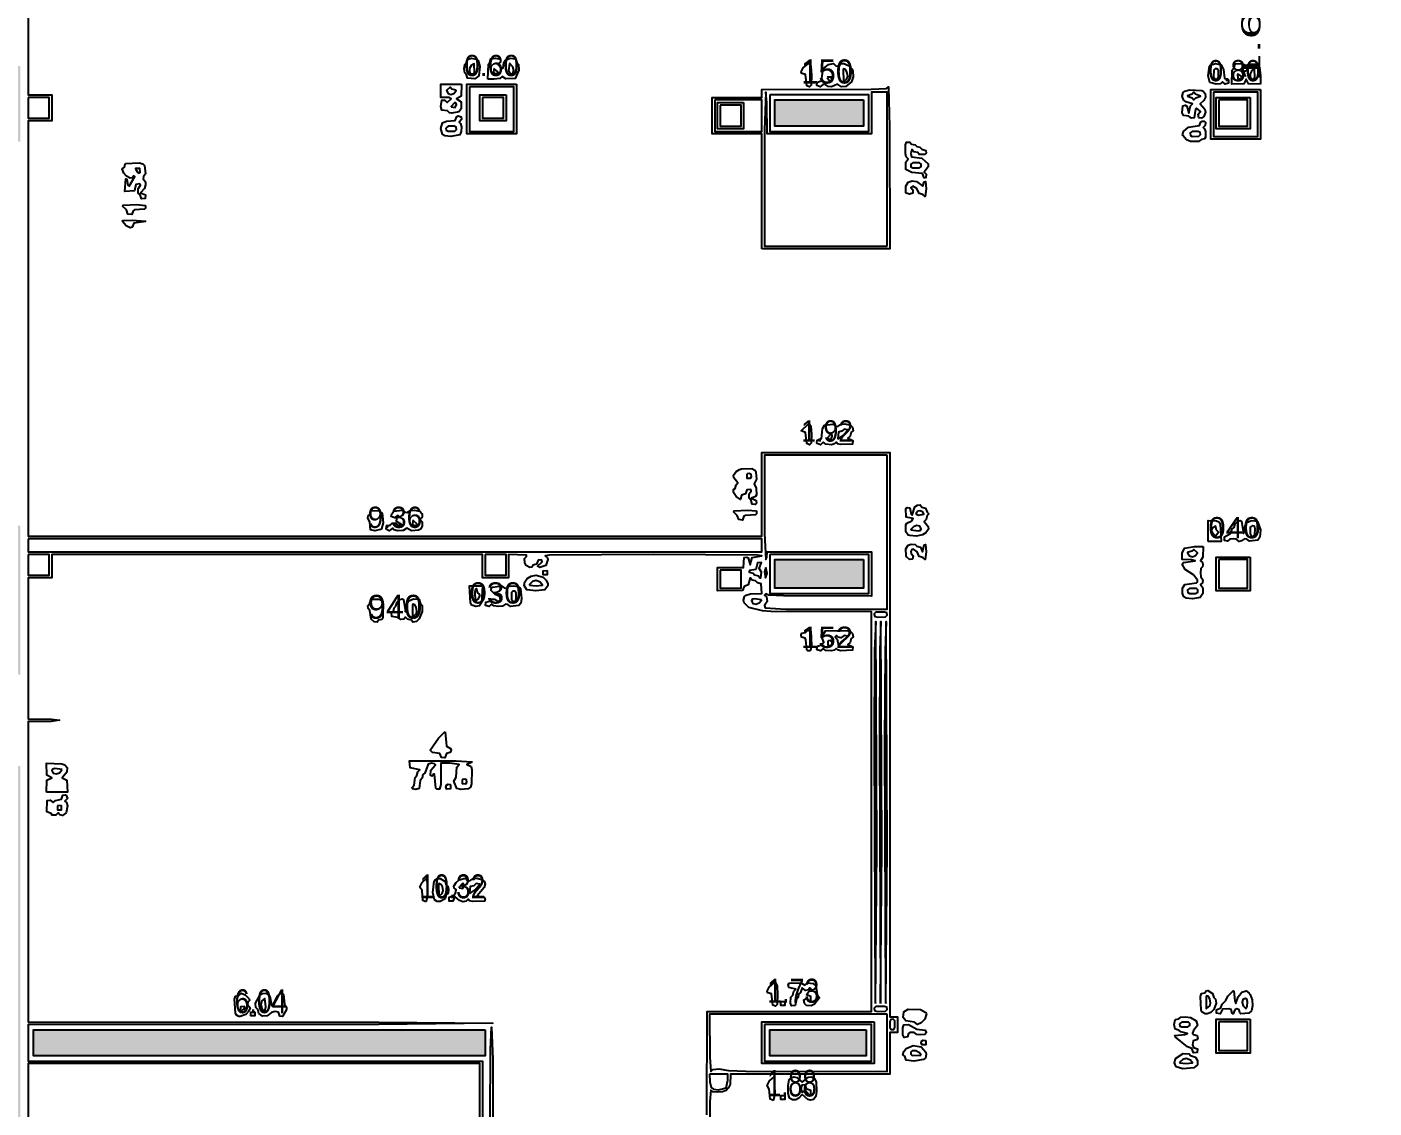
# Model space of a CAD drawing. Header units: millimetres. Extents: x 0 to 150324, y -100295 to 111760.
# Drawn here: x 26162 to 43637, y 29938 to 43958 of the extents above; entities that cross this region are included whole.
import ezdxf
from ezdxf.enums import TextEntityAlignment as Align

# ---------------------------------------------------------------- set-up
doc = ezdxf.new("R2010")
doc.units = ezdxf.units.MM
for name, color, linetype in [('A-PLAN-GRAPHICS', 7, 'Continuous'), ('A-RASTER-UNDERLAY', 8, 'Continuous'), ('A-TEXT-OCR', 3, 'Continuous'), ('A-WALLS-FILL', 9, 'Continuous'), ('A-WALLS-OUTLINE', 8, 'Continuous')]:
    doc.layers.add(name, color=color, linetype=linetype)
picture_1 = doc.add_image_def('image1.png', size_in_pixel=(2463, 3095))

msp = doc.modelspace()

# ---------------------------------------------------------------- hatches: boundary and pattern name
at = {"layer": 'A-WALLS-FILL'}
h = msp.add_hatch(color=9, dxfattribs=at)
h.paths.add_polyline_path([(50190, 13445), (50190, 13073), (49953, 13073), (49953, 13445), (50072, 13445)])
h.paths.add_polyline_path([(25840, 21302), (25840, 18220), (25603, 18220), (25603, 21302), (25722, 21302)])
h.paths.add_polyline_path([(64042, 21844), (64042, 18288), (63839, 18288), (63839, 21844), (63940, 21844)])
h.paths.add_polyline_path([(35391, 21370), (31801, 21370), (31801, 21878), (31936, 21878), (31936, 21505), (35221, 21505), (35221, 21810), (35391, 21810), (35391, 21590)])
h.paths.add_polyline_path([(57810, 21370), (54153, 21370), (54153, 21912), (54390, 21912), (54390, 21505), (57641, 21505), (57641, 21912), (57810, 21912), (57810, 21641)])
h.paths.add_polyline_path([(25840, 24181), (25840, 22487), (25603, 22487), (25603, 24181), (25722, 24181)])
h.paths.add_polyline_path([(64042, 24181), (64042, 22792), (63839, 22792), (63839, 24181), (63940, 24181)])
h.paths.add_polyline_path([(63771, 26077), (63771, 24350), (57810, 24350), (57810, 23165), (57676, 23168), (57569, 23196), (57269, 23199), (57269, 27805), (54390, 27805), (54390, 23199), (54153, 23199), (54153, 28042), (57269, 28042), (57269, 30717), (57506, 30717), (57506, 24486), (57878, 24486), (57878, 24587), (63534, 24587), (63534, 26077), (63652, 26077)])
h.paths.add_polyline_path([(25840, 26619), (26077, 26619), (26077, 24587), (31936, 24587), (31936, 23300), (31801, 23300), (31801, 24350), (25840, 24350), (25840, 25485)])
h.paths.add_polyline_path([(35323, 27838), (35323, 23300), (35086, 23300), (35086, 27601), (32241, 27601), (32241, 23300), (32139, 23300), (32139, 27838), (33731, 27838)])
h.paths.add_polyline_path([(41656, 24892), (41656, 25739), (41980, 25733), (42032, 25720), (42048, 25694), (42062, 24892), (41859, 24892)])
h.paths.add_polyline_path([(48091, 25739), (48091, 24892), (47650, 24892), (47650, 25739), (47871, 25739)])
h.paths.add_polyline_path([(36949, 25502), (36949, 25129), (35865, 25129), (35865, 25502), (36407, 25502)])
h.paths.add_polyline_path([(52900, 25129), (52900, 25502), (53786, 25499), (53959, 25477), (53980, 25403), (53983, 25129), (53442, 25129)])
h.paths.add_polyline_path([(26077, 34375), (26077, 29498), (25840, 29498), (25840, 34375), (25959, 34375)])
h.paths.add_polyline_path([(63771, 31056), (63771, 29769), (63534, 29769), (63534, 31056), (63652, 31056)])
h.paths.add_polyline_path([(32106, 30954), (32106, 30615), (26247, 30615), (26247, 30954), (29176, 30954)])
h.paths.add_polyline_path([(37050, 30954), (37050, 30615), (35797, 30615), (35797, 30954), (36424, 30954)])
h.paths.add_polyline_path([(53746, 31056), (53746, 30683), (52561, 30683), (52561, 31056), (53154, 31056)])
h.paths.add_polyline_path([(26077, 37490), (26077, 35560), (25840, 35560), (25840, 37490), (25959, 37490)])
h.paths.add_polyline_path([(63771, 37626), (63771, 36034), (63534, 36034), (63534, 37626), (63652, 37626)])
h.paths.add_polyline_path([(37016, 37050), (37016, 36678), (35865, 36678), (35865, 37050), (36441, 37050)])
h.paths.add_polyline_path([(53746, 37050), (53746, 36678), (52561, 36678), (52561, 37050), (53154, 37050)])
h.paths.add_polyline_path([(26077, 43451), (26077, 42469), (25840, 42469), (25840, 43451), (25959, 43451)])
h.paths.add_polyline_path([(63771, 43857), (63771, 42604), (63534, 42604), (63534, 43857), (63652, 43857)])
h.paths.add_polyline_path([(37016, 43011), (37016, 42672), (35865, 42672), (35865, 43011), (36441, 43011)])
h.paths.add_polyline_path([(53746, 43011), (53746, 42672), (52595, 42672), (52595, 43011), (53171, 43011)])
h.paths.add_polyline_path([(26077, 49750), (26077, 48429), (25840, 48429), (25840, 49750), (25959, 49750)])
h.paths.add_polyline_path([(37016, 49005), (37016, 48633), (35865, 48633), (35865, 49005), (36441, 49005)])
h.paths.add_polyline_path([(53746, 49005), (53746, 48633), (52595, 48633), (52595, 49005), (53171, 49005)])
h.paths.add_polyline_path([(63771, 51376), (63771, 48836), (63534, 48836), (63534, 51376), (63652, 51376)])
h.paths.add_polyline_path([(32410, 49141), (32410, 48937), (26247, 48937), (26247, 49141), (29329, 49141)])
h.paths.add_polyline_path([(26077, 52697), (26077, 51681), (25840, 51681), (25840, 52697), (25959, 52697)])
h.paths.add_polyline_path([(63534, 52764), (63537, 54342), (63545, 54655), (63566, 54816), (63568, 55169), (64956, 55169), (64956, 54932), (63771, 54932), (63771, 52764), (63652, 52764)])
h.paths.add_polyline_path([(41995, 54559), (41995, 53713), (41656, 53713), (41656, 54559), (41825, 54559)])
h.paths.add_polyline_path([(48023, 54559), (48023, 53713), (47650, 53713), (47650, 54559), (47837, 54559)])
h.paths.add_polyline_path([(37016, 54221), (35865, 54221), (35873, 54530), (35889, 54569), (35936, 54583), (37016, 54593), (37016, 54407)])
h.paths.add_polyline_path([(53746, 54593), (53746, 54221), (52595, 54221), (52595, 54593), (53171, 54593)])
h.paths.add_polyline_path([(25265, 55169), (26077, 55169), (26077, 54627), (25840, 54627), (25840, 54932), (25265, 54932), (25265, 55050)])
h.paths.add_polyline_path([(22860, 54932), (22860, 58894), (25840, 58894), (25840, 59707), (26077, 59707), (26077, 58657), (23097, 58657), (23097, 55169), (24113, 55169), (24113, 54932), (23487, 54932)])
h.paths.add_polyline_path([(63737, 59944), (63974, 59944), (63974, 58860), (66988, 58860), (66988, 54932), (66142, 54932), (66142, 55135), (66751, 55135), (66751, 58623), (63737, 58623), (63737, 59284)])
h.paths.add_polyline_path([(29159, 55440), (29159, 55338), (26247, 55338), (26247, 55440), (27703, 55440)])
h.paths.add_polyline_path([(35425, 55440), (35425, 55338), (29701, 55338), (29701, 55440), (32563, 55440)])
h.paths.add_polyline_path([(35933, 56422), (35933, 55338), (35594, 55338), (35594, 56422), (35763, 56422)])
h.paths.add_polyline_path([(35933, 57878), (35594, 57878), (35594, 76640), (26077, 76640), (26077, 74778), (25840, 74778), (25840, 76945), (25129, 76945), (25129, 77182), (26247, 77182), (26247, 76877), (35729, 76877), (35729, 76979), (35933, 76979), (35933, 76877), (40505, 76877), (40505, 76640), (35933, 76640), (35933, 67259)])
h.paths.add_polyline_path([(68512, 66853), (68851, 66853), (68851, 58454), (71696, 58454), (71696, 58318), (68851, 58318), (68851, 57980), (68758, 57988), (68749, 58081), (68512, 58081), (68512, 62467)])
h.paths.add_polyline_path([(54356, 58014), (54119, 58014), (54116, 58583), (54107, 58646), (54076, 58666), (54063, 58902), (54051, 76606), (50758, 76608), (48903, 76638), (45381, 76640), (45381, 76877), (49014, 76875), (51084, 76845), (54966, 76843), (54966, 76606), (54356, 76606), (54356, 64855), (54153, 64855), (54153, 64381), (54356, 64381), (54356, 58454), (54830, 58454), (54830, 58318), (54356, 58318), (54356, 58166)])
h.paths.add_polyline_path([(60079, 58454), (60079, 58318), (56015, 58318), (56015, 58454), (58047, 58454)])
h.paths.add_polyline_path([(63771, 58454), (63771, 58318), (60655, 58318), (60655, 58454), (62213, 58454)])
h.paths.add_polyline_path([(32512, 58488), (32512, 58386), (26247, 58386), (26247, 58488), (29379, 58488)])
h.paths.add_polyline_path([(35425, 58488), (35425, 58386), (33562, 58386), (33562, 58488), (34493, 58488)])
h.paths.add_polyline_path([(26077, 65634), (26077, 63195), (25840, 63195), (25840, 65634), (25959, 65634)])
h.paths.add_polyline_path([(63974, 64855), (63974, 63432), (63737, 63432), (63737, 64855), (63856, 64855)])
h.paths.add_polyline_path([(45381, 65871), (45381, 65634), (42672, 65634), (42672, 65871), (44027, 65871)])
h.paths.add_polyline_path([(63974, 66480), (63974, 65938), (63737, 65938), (63737, 66480), (63856, 66480)])
h.paths.add_polyline_path([(71188, 76437), (71188, 66074), (71086, 66074), (71086, 76437), (71137, 76437)])
h.paths.add_polyline_path([(26077, 71323), (26077, 69122), (25840, 69122), (25840, 71323), (25959, 71323)])
h.paths.add_polyline_path([(63974, 71730), (63974, 69935), (63737, 69935), (63737, 71730), (63856, 71730)])
h.paths.add_polyline_path([(56151, 76843), (63974, 76843), (63974, 75218), (63737, 75218), (63737, 76606), (56151, 76606), (56151, 76725)])
h.paths.add_polyline_path([(42266, 76132), (42266, 76471), (42425, 76468), (42467, 76454), (42490, 76422), (42503, 76132), (42384, 76132)])
h.paths.add_polyline_path([(47549, 76471), (47549, 76132), (47312, 76132), (47312, 76471), (47430, 76471)])
h.paths.add_polyline_path([(74337, 76843), (74337, 76606), (70477, 76606), (70477, 76843), (72407, 76843)])
h.paths.add_polyline_path([(41758, 86631), (41995, 86631), (41995, 76877), (44196, 76877), (44196, 76640), (41656, 76640), (41656, 76877), (41758, 76877), (41758, 81754)])
h.paths.add_polyline_path([(22725, 79417), (22962, 79417), (22962, 77182), (23978, 77182), (23978, 76945), (22725, 76945), (22725, 78181)])
h.paths.add_polyline_path([(23470, 78334), (23470, 78097), (23131, 78097), (23131, 78334), (23300, 78334)])
h.paths.add_polyline_path([(41588, 78334), (41588, 78097), (41283, 78097), (41283, 78334), (41436, 78334)])
h.paths.add_polyline_path([(22725, 81585), (22725, 91000), (24282, 91000), (24282, 90763), (22962, 90763), (22962, 81585), (22843, 81585)])
h.paths.add_polyline_path([(51545, 84836), (51545, 81957), (51308, 81957), (51308, 84836), (51427, 84836)])
h.paths.add_polyline_path([(19643, 84159), (19643, 82431), (19507, 82431), (19507, 84159), (19575, 84159)])
h.paths.add_polyline_path([(23436, 84497), (23436, 84260), (23131, 84260), (23131, 84497), (23283, 84497)])
h.paths.add_polyline_path([(41588, 84497), (41588, 84260), (41283, 84260), (41283, 84497), (41436, 84497)])
h.paths.add_polyline_path([(51139, 84497), (51139, 84260), (50834, 84260), (50834, 84497), (50986, 84497)])
h.paths.add_polyline_path([(35120, 91000), (41995, 91000), (41995, 88629), (41758, 88629), (41758, 90763), (35120, 90763), (35120, 90881)])
h.paths.add_polyline_path([(23470, 90593), (23470, 90289), (23131, 90289), (23131, 90593), (23300, 90593)])
h.paths.add_polyline_path([(29464, 90593), (29464, 90289), (29227, 90289), (29227, 90593), (29345, 90593)])
h.paths.add_polyline_path([(35458, 90593), (35458, 90289), (35255, 90289), (35255, 90593), (35357, 90593)])
h.paths.add_polyline_path([(38473, 90593), (38473, 90289), (38235, 90289), (38235, 90593), (38354, 90593)])
h.paths.add_polyline_path([(41588, 90593), (41588, 90289), (41250, 90289), (41250, 90593), (41419, 90593)])
h.paths.add_polyline_path([(19643, 91000), (19643, 90763), (15917, 90763), (15917, 91000), (17780, 91000)])
h.paths.add_polyline_path([(29566, 91000), (29566, 90763), (26247, 90763), (26247, 91000), (27906, 91000)])
h.paths.add_polyline_path([(33155, 91000), (33155, 90763), (31530, 90763), (31530, 91000), (32343, 91000)])
h.paths.add_polyline_path([(37863, 99941), (37863, 99703), (34578, 99703), (34578, 99941), (36220, 99941)])

# ---------------------------------------------------------------- linework, layer by layer
at = {"layer": 'A-PLAN-GRAPHICS'}
for points in [[(26179, 48836), (26179, 43078), (26484, 43078), (26484, 42740), (26179, 42740), (26179, 40047), (26179, 37355), (35695, 37355), (35695, 38439), (37355, 38439), (37355, 31123), (37457, 31123), (37457, 30920), (37355, 30920), (37355, 30378), (35289, 30378), (35283, 30244), (35263, 30199), (35231, 30167), (35187, 30148), (35117, 30142), (35061, 30150), (35032, 30172), (35020, 30021), (35018, 29566)], [(34983, 29849), (34984, 31191), (37118, 31191), (37118, 36373), (35813, 36379), (35703, 36387), (35525, 36430), (35467, 36489), (35458, 36526), (35470, 36570), (35491, 36590), (35547, 36607), (35695, 36610), (35686, 36738), (35638, 36750), (35614, 36776), (35570, 36784), (35543, 36813), (35519, 36722), (35467, 36703), (35444, 36652), (35120, 36644), (35120, 36949), (35458, 36949), (35468, 37076), (35500, 37084), (35519, 37073), (35543, 36982), (35570, 37077), (35695, 37098), (35638, 37107), (34290, 37118), (32942, 37107), (32885, 37101), (32913, 37075), (32918, 37053), (32894, 36973), (32815, 36948), (32783, 36964), (32847, 37023), (32837, 37047), (32795, 37045), (32774, 36991), (32725, 36977), (32710, 36954), (32687, 36949), (32638, 36973), (32619, 37009), (32616, 37065), (32644, 37091), (32642, 37106), (32410, 37118), (32410, 36813), (32072, 36813), (32072, 37118), (26484, 37118), (26484, 36813), (26331, 36813), (26179, 36813), (26179, 34984), (26481, 34983), (26585, 34967), (26481, 34952), (26179, 34950), (26179, 31056), (30725, 31054), (32207, 31039), (30725, 31023), (26179, 31022), (26179, 30548), (32072, 30548), (32072, 29803)], [(32173, 29803), (32175, 30693), (32190, 30988), (32206, 30568), (32207, 29295)]]:
    msp.add_lwpolyline(points, dxfattribs=at)
for points in [[(32015, 43524), (32037, 43446), (32024, 43324), (31972, 43286), (31876, 43292), (31864, 43339), (31842, 43362), (31835, 43417), (31842, 43472), (31864, 43495), (31872, 43538), (31929, 43553), (32003, 43535)], [(32139, 43282), (32149, 43474), (32168, 43495), (32181, 43543), (32241, 43553), (32305, 43539), (32305, 43500), (32276, 43469), (32323, 43419), (32338, 43428), (32347, 43493), (32370, 43529), (32431, 43552), (32500, 43546), (32517, 43495), (32539, 43472), (32545, 43396), (32497, 43288), (32376, 43285), (32326, 43315), (32295, 43290), (32223, 43282)], [(31958, 43482), (31927, 43461), (31904, 43420), (31904, 43378), (31925, 43351), (31951, 43351), (31966, 43369), (31962, 43480)], [(32219, 43417), (32213, 43362), (32257, 43351), (32274, 43361), (32271, 43375), (32221, 43417)], [(32420, 43485), (32411, 43388), (32430, 43351), (32467, 43355), (32478, 43393), (32465, 43442), (32428, 43483)], [(36312, 43487), (36333, 43446), (36339, 43332), (36334, 43203), (36314, 43180), (36277, 43195), (36262, 43341), (36215, 43354), (36205, 43377), (36231, 43428), (36300, 43486)], [(36875, 43383), (36880, 43313), (36859, 43248), (36787, 43185), (36729, 43183), (36678, 43214), (36601, 43180), (36557, 43185), (36514, 43214), (36484, 43209), (36451, 43181), (36410, 43197), (36415, 43239), (36468, 43262), (36493, 43415), (36562, 43473), (36624, 43485), (36654, 43456), (36683, 43451), (36708, 43460), (36721, 43482), (36760, 43483), (36826, 43455), (36861, 43415)], [(36757, 43251), (36799, 43286), (36809, 43321), (36800, 43378), (36782, 43406), (36755, 43417), (36751, 43408), (36753, 43254)], [(41511, 43461), (41579, 43484), (41656, 43467), (41686, 43407), (41696, 43296), (41749, 43273), (41751, 43228), (41706, 43215), (41673, 43248), (41644, 43222), (41590, 43215), (41508, 43239), (41487, 43323), (41503, 43448)], [(41580, 43282), (41608, 43286), (41620, 43310), (41620, 43389), (41603, 43415), (41574, 43415), (41558, 43398), (41556, 43310), (41574, 43283)], [(42164, 43214), (42009, 43220), (41978, 43282), (41946, 43220), (41791, 43214), (41798, 43398), (41822, 43431), (41829, 43471), (41845, 43481), (41912, 43484), (41952, 43472), (41961, 43442), (41927, 43403), (41961, 43383), (41990, 43399), (41997, 43466), (42010, 43480), (42118, 43475), (42151, 43437), (42164, 43325)], [(41867, 43345), (41868, 43290), (41920, 43287), (41913, 43322), (41872, 43348)], [(42084, 43415), (42053, 43393), (42030, 43352), (42030, 43310), (42051, 43284), (42077, 43283), (42092, 43301), (42088, 43413)], [(31801, 43214), (31795, 43059), (31733, 43028), (31795, 42987), (31795, 42896), (31766, 42858), (31675, 42842), (31644, 42846), (31617, 42870), (31542, 42881), (31530, 42925), (31544, 43007), (31583, 43007), (31613, 42978), (31664, 43026), (31634, 43043), (31530, 43045), (31530, 43214), (31665, 43214)], [(31731, 43137), (31675, 43152), (31651, 43178), (31603, 43133), (31626, 43097), (31662, 43080), (31700, 43094), (31731, 43132)], [(32512, 43214), (32512, 42570), (31869, 42570), (31869, 43214), (32190, 43214)], [(31902, 43180), (31902, 42604), (32478, 42604), (32478, 43180), (32190, 43180)], [(35695, 41080), (35695, 42570), (35052, 42570), (35052, 43045), (35695, 43045), (35695, 43146), (37114, 43150), (37313, 43160), (37338, 43180), (37353, 42661), (37355, 41080), (36525, 41080)], [(36544, 43303), (36571, 43260), (36592, 43249), (36605, 43256), (36601, 43307), (36546, 43307)], [(26179, 43045), (26179, 42774), (26450, 42774), (26450, 43045), (26314, 43045)], [(32377, 43078), (32377, 42740), (32038, 42740), (32038, 43078), (32207, 43078)], [(32072, 43045), (32072, 42774), (32343, 42774), (32343, 43045), (32207, 43045)], [(35086, 43011), (35086, 42604), (35695, 42604), (35695, 43011), (35391, 43011)], [(37321, 41114), (37321, 43112), (37118, 43112), (37118, 42570), (35763, 42570), (35762, 42975), (35746, 43112), (35731, 42618), (35729, 41114), (36525, 41114)], [(35797, 43078), (35797, 42604), (37084, 42604), (37084, 43078), (36441, 43078)], [(41419, 43127), (41448, 43094), (41451, 43047), (41428, 43003), (41380, 42960), (41443, 42892), (41450, 42851), (41430, 42797), (41398, 42777), (41362, 42780), (41354, 42826), (41384, 42861), (41336, 42907), (41322, 42890), (41303, 42778), (41268, 42775), (41235, 42802), (41167, 42810), (41149, 42844), (41158, 42935), (41189, 42943), (41209, 42932), (41233, 42841), (41257, 42933), (41283, 42960), (41197, 42986), (41165, 43011), (41148, 43061), (41160, 43107), (41182, 43127), (41241, 43143), (41403, 43134)], [(41216, 43061), (41277, 43038), (41300, 43011), (41324, 43038), (41385, 43061), (41322, 43087), (41300, 43112), (41278, 43087), (41216, 43064)], [(42164, 43146), (42164, 42503), (41521, 42503), (41521, 43146), (41842, 43146)], [(41554, 43112), (41554, 42537), (42130, 42537), (42130, 43112), (41842, 43112)], [(42029, 43045), (42029, 42638), (41588, 42638), (41588, 43045), (41808, 43045)], [(41622, 43011), (41622, 42672), (41995, 42672), (41995, 43011), (41808, 43011)], [(31667, 42922), (31716, 42912), (31733, 42953), (31725, 42973), (31709, 42974), (31666, 42927)], [(35458, 42977), (35458, 42638), (35120, 42638), (35120, 42977), (35289, 42977)], [(35154, 42943), (35154, 42672), (35425, 42672), (35425, 42943), (35289, 42943)], [(31551, 42562), (31531, 42640), (31554, 42716), (31605, 42735), (31719, 42746), (31738, 42795), (31755, 42806), (31793, 42794), (31800, 42756), (31767, 42723), (31787, 42706), (31800, 42662), (31796, 42604), (31777, 42561), (31662, 42537), (31582, 42546), (31551, 42562)], [(31598, 42646), (31602, 42618), (31626, 42606), (31714, 42608), (31733, 42630), (31729, 42658), (31705, 42670), (31626, 42670), (31599, 42652)], [(41152, 42561), (41165, 42603), (41228, 42659), (41371, 42678), (41390, 42728), (41407, 42738), (41430, 42738), (41450, 42718), (41448, 42679), (41419, 42655), (41438, 42639), (41450, 42601), (41451, 42530), (41439, 42507), (41399, 42499), (41361, 42474), (41257, 42473), (41204, 42495), (41156, 42550)], [(41250, 42578), (41254, 42551), (41278, 42539), (41366, 42540), (41385, 42563), (41381, 42590), (41357, 42602), (41278, 42602), (41251, 42585)], [(37819, 41996), (37802, 42001), (37780, 42056), (37642, 42069), (37565, 42109), (37562, 42204), (37592, 42249), (37569, 42273), (37560, 42318), (37560, 42429), (37571, 42464), (37616, 42464), (37636, 42440), (37684, 42430), (37704, 42406), (37747, 42398), (37771, 42372), (37824, 42355), (37828, 42320), (37807, 42302), (37737, 42306), (37718, 42328), (37666, 42340), (37643, 42367), (37626, 42316), (37637, 42273), (37772, 42257), (37854, 42185), (37855, 42143), (37800, 42077), (37825, 42048), (37824, 42001)], [(27442, 42189), (27618, 42194), (27666, 42182), (27686, 42163), (27701, 42055), (27674, 42019), (27669, 41989), (27700, 41951), (27702, 41911), (27687, 41864), (27635, 41805), (27698, 41779), (27694, 41732), (27647, 41729), (27630, 41782), (27606, 41804), (27605, 41859), (27635, 41907), (27620, 41924), (27575, 41916), (27558, 41833), (27432, 41825), (27444, 41990), (27459, 41985), (27471, 41908), (27486, 41893), (27560, 42020), (27547, 42027), (27528, 42001), (27502, 41997), (27453, 42024), (27418, 42062), (27399, 42118), (27427, 42140), (27437, 42185)], [(27569, 42118), (27596, 42075), (27617, 42064), (27631, 42071), (27627, 42122), (27571, 42122)], [(37626, 42172), (37630, 42144), (37654, 42132), (37733, 42132), (37760, 42150), (37760, 42178), (37742, 42194), (37654, 42196), (37627, 42178)], [(37562, 41807), (37563, 41892), (37595, 41946), (37647, 41961), (37703, 41954), (37782, 41893), (37800, 41951), (37818, 41956), (37829, 41859), (37815, 41759), (37785, 41786), (37737, 41799), (37707, 41865), (37654, 41892), (37626, 41876), (37656, 41845), (37653, 41802), (37609, 41791), (37566, 41801)], [(27701, 41638), (27701, 41607), (27688, 41594), (27557, 41585), (27538, 41575), (27521, 41526), (27472, 41532), (27452, 41585), (27402, 41635), (27411, 41646), (27589, 41656), (27697, 41643)], [(27703, 41436), (27548, 41413), (27528, 41363), (27503, 41353), (27451, 41380), (27402, 41435), (27406, 41447), (27526, 41453), (27701, 41439)], [(36311, 38813), (36333, 38777), (36339, 38676), (36334, 38561), (36314, 38541), (36277, 38555), (36262, 38701), (36206, 38721), (36299, 38812)], [(36408, 38564), (36415, 38600), (36468, 38622), (36481, 38748), (36509, 38795), (36618, 38809), (36654, 38782), (36683, 38778), (36724, 38806), (36774, 38811), (36846, 38795), (36870, 38768), (36879, 38721), (36854, 38703), (36842, 38652), (36813, 38625), (36875, 38596), (36871, 38549), (36716, 38544), (36678, 38554), (36661, 38574), (36639, 38552), (36597, 38541), (36527, 38546), (36491, 38574), (36458, 38541), (36413, 38555)], [(36544, 38621), (36593, 38611), (36609, 38652), (36602, 38672), (36586, 38673), (36543, 38626)], [(36683, 38614), (36753, 38663), (36811, 38733), (36764, 38742), (36735, 38715), (36688, 38703), (36680, 38619)], [(37321, 38405), (35729, 38405), (35731, 37387), (35746, 37050), (35761, 37078), (35763, 37152), (37118, 37152), (37118, 36576), (35976, 36579), (35781, 36589), (35746, 36608), (35731, 36590), (35754, 36566), (35763, 36509), (35731, 36456), (35737, 36424), (36007, 36408), (37321, 36407), (37321, 37406)], [(35430, 38227), (35567, 38230), (35604, 38211), (35617, 38186), (35626, 38092), (35594, 38032), (35623, 37979), (35626, 37891), (35614, 37867), (35560, 37846), (35622, 37817), (35626, 37783), (35611, 37764), (35568, 37770), (35555, 37819), (35529, 37846), (35531, 37903), (35559, 37939), (35551, 37959), (35501, 37956), (35484, 37905), (35430, 37885), (35418, 37832), (35364, 37871), (35329, 37922), (35326, 37959), (35350, 37971), (35363, 38022), (35386, 38047), (35331, 38113), (35327, 38144), (35364, 38194), (35404, 38219)], [(35501, 38159), (35501, 38108), (35548, 38105), (35560, 38127), (35555, 38156), (35533, 38167), (35504, 38162)], [(37594, 37369), (37565, 37409), (37563, 37500), (37576, 37521), (37641, 37553), (37660, 37582), (37566, 37602), (37564, 37715), (37584, 37727), (37615, 37721), (37631, 37641), (37646, 37626), (37680, 37733), (37713, 37756), (37750, 37759), (37771, 37732), (37820, 37719), (37838, 37665), (37862, 37645), (37838, 37621), (37825, 37572), (37800, 37543), (37855, 37478), (37859, 37447), (37821, 37396), (37781, 37372), (37696, 37354), (37614, 37361)], [(30750, 37440), (30676, 37423), (30620, 37438), (30610, 37538), (30582, 37592), (30589, 37619), (30610, 37636), (30623, 37684), (30719, 37689), (30771, 37651), (30784, 37529), (30762, 37451)], [(31288, 37641), (31289, 37603), (31259, 37575), (31289, 37539), (31288, 37483), (31269, 37447), (31243, 37433), (31150, 37425), (31090, 37457), (31042, 37428), (30968, 37424), (30920, 37437), (30903, 37457), (30860, 37422), (30820, 37446), (30827, 37482), (30876, 37495), (30905, 37522), (30940, 37521), (30977, 37491), (31021, 37505), (30957, 37546), (30959, 37584), (30986, 37606), (30979, 37622), (30929, 37593), (30888, 37610), (30894, 37645), (30921, 37677), (31030, 37692), (31066, 37665), (31095, 37660), (31136, 37689), (31186, 37693), (31258, 37677), (31283, 37650)], [(35625, 37675), (35626, 37645), (35613, 37632), (35482, 37622), (35463, 37612), (35446, 37564), (35396, 37570), (35377, 37623), (35327, 37672), (35335, 37684), (35514, 37693), (35621, 37681)], [(37695, 37645), (37729, 37626), (37795, 37641), (37784, 37668), (37747, 37685), (37719, 37677), (37697, 37651)], [(31169, 37558), (31163, 37503), (31207, 37492), (31225, 37502), (31221, 37516), (31171, 37558)], [(37628, 37435), (37722, 37423), (37749, 37429), (37761, 37449), (37744, 37484), (37706, 37491), (37662, 37476), (37629, 37441)], [(41487, 37287), (41487, 37558), (41592, 37554), (41624, 37539), (41643, 37511), (41656, 37287), (41571, 37287)], [(41579, 37489), (41537, 37457), (41522, 37424), (41563, 37361), (41586, 37362), (41621, 37407), (41594, 37433), (41582, 37487)], [(42126, 37544), (42164, 37435), (42154, 37341), (42129, 37304), (42021, 37289), (41985, 37316), (41955, 37321), (41917, 37292), (41888, 37287), (41849, 37314), (41808, 37321), (41767, 37314), (41734, 37288), (41695, 37299), (41697, 37345), (41775, 37389), (41796, 37449), (41822, 37467), (41835, 37514), (41869, 37548), (41900, 37558), (41919, 37547), (41944, 37389), (41965, 37490), (41986, 37532), (42048, 37557), (42123, 37548)], [(42055, 37490), (42032, 37471), (42031, 37383), (42043, 37359), (42070, 37355), (42092, 37374), (42095, 37451), (42087, 37483), (42062, 37490)], [(26179, 37321), (26179, 37152), (35695, 37152), (35695, 37321), (30937, 37321)], [(37566, 37101), (37563, 37189), (37592, 37237), (37633, 37251), (37685, 37248), (37704, 37224), (37753, 37211), (37778, 37152), (37802, 37243), (37818, 37248), (37829, 37152), (37815, 37051), (37785, 37079), (37737, 37092), (37711, 37152), (37663, 37184), (37640, 37182), (37626, 37157), (37631, 37128), (37658, 37100), (37648, 37058), (37611, 37054), (37572, 37087)], [(26179, 37118), (26179, 36847), (26450, 36847), (26450, 37118), (26314, 37118)], [(32106, 37118), (32106, 36847), (32377, 36847), (32377, 37118), (32241, 37118)], [(35797, 37118), (35797, 36610), (37084, 36610), (37084, 37118), (36441, 37118)], [(41419, 37219), (41415, 37084), (41385, 37033), (41410, 37011), (41418, 36982), (41413, 36955), (41392, 36935), (41385, 36881), (41392, 36826), (41418, 36790), (41410, 36751), (41385, 36728), (41416, 36685), (41414, 36610), (41381, 36558), (41281, 36543), (41201, 36552), (41169, 36567), (41152, 36609), (41153, 36681), (41184, 36729), (41334, 36751), (41349, 36761), (41349, 36782), (41297, 36851), (41188, 36924), (41148, 36990), (41166, 37011), (41317, 37033), (41271, 37048), (41148, 37050), (41149, 37135), (41179, 37198), (41308, 37219)], [(41217, 37139), (41245, 37101), (41281, 37086), (41320, 37102), (41347, 37138), (41301, 37183), (41273, 37158), (41217, 37143)], [(42029, 37084), (42029, 36644), (41588, 36644), (41588, 37084), (41808, 37084)], [(41622, 37050), (41622, 36678), (41995, 36678), (41995, 37050), (41808, 37050)], [(32910, 36906), (32910, 36855), (32859, 36855), (32859, 36906), (32906, 36909)], [(35154, 36915), (35154, 36678), (35425, 36678), (35425, 36915), (35289, 36915)], [(35687, 37014), (35638, 37010), (35619, 36923), (35536, 36908), (35533, 36888), (35584, 36876), (35600, 36854), (35652, 36842), (35669, 36816), (35684, 36816), (35693, 36886), (35662, 36933), (35691, 37011)], [(35746, 36949), (35730, 36892), (35744, 36814), (35763, 36870), (35749, 36948)], [(32072, 36711), (32060, 36491), (32032, 36452), (31984, 36441), (31932, 36458), (31914, 36489), (31902, 36711), (31987, 36711)], [(32564, 36675), (32579, 36546), (32567, 36485), (32545, 36457), (32437, 36442), (32400, 36469), (32371, 36474), (32329, 36446), (32276, 36441), (32219, 36449), (32190, 36474), (32157, 36442), (32112, 36455), (32114, 36500), (32163, 36513), (32187, 36539), (32227, 36539), (32269, 36508), (32306, 36525), (32298, 36570), (32236, 36599), (32185, 36652), (32186, 36674), (32207, 36694), (32316, 36710), (32353, 36683), (32382, 36678), (32423, 36706), (32473, 36711), (32530, 36701), (32560, 36682)], [(32917, 36712), (32880, 36659), (32763, 36644), (32648, 36660), (32614, 36714), (32622, 36762), (32653, 36804), (32703, 36835), (32766, 36847), (32857, 36821), (32898, 36782), (32918, 36736)], [(32681, 36721), (32766, 36711), (32851, 36721), (32821, 36759), (32766, 36779), (32722, 36765), (32683, 36728)], [(30738, 36532), (30764, 36511), (30778, 36474), (30779, 36289), (30766, 36273), (30724, 36264), (30704, 36240), (30665, 36244), (30627, 36280), (30610, 36389), (30587, 36417), (30582, 36451), (30610, 36484), (30627, 36536), (30721, 36538)], [(31252, 36532), (31264, 36484), (31288, 36455), (31291, 36376), (31249, 36281), (31216, 36248), (31169, 36239), (31151, 36264), (31099, 36277), (31073, 36305), (31051, 36280), (31011, 36272), (30973, 36300), (30897, 36312), (30891, 36363), (30915, 36383), (30924, 36427), (30949, 36448), (30964, 36498), (30998, 36532), (31029, 36542), (31047, 36531), (31073, 36373), (31094, 36474), (31115, 36516), (31177, 36541), (31247, 36536)], [(31982, 36511), (32021, 36541), (32037, 36582), (32033, 36604), (32009, 36620), (31992, 36676), (31979, 36668), (31972, 36632), (31978, 36515)], [(32470, 36509), (32498, 36512), (32510, 36536), (32510, 36616), (32492, 36642), (32464, 36642), (32448, 36624), (32446, 36536), (32464, 36510)], [(35693, 36530), (35599, 36541), (35573, 36536), (35560, 36516), (35577, 36481), (35616, 36474), (35659, 36489), (35692, 36524)], [(41216, 36652), (41220, 36624), (41244, 36612), (41323, 36612), (41350, 36629), (41350, 36658), (41332, 36674), (41244, 36676), (41217, 36658)], [(31169, 36308), (31211, 36343), (31221, 36379), (31212, 36435), (31194, 36463), (31167, 36474), (31163, 36465), (31165, 36311)], [(37152, 36339), (37160, 36314), (37199, 36306), (37298, 36309), (37321, 36331), (37317, 36359), (37287, 36371), (37175, 36369), (37152, 36347)], [(37169, 31293), (37185, 33312), (37172, 36246), (37158, 35870), (37152, 34674), (37165, 31318)], [(37236, 31293), (37253, 33312), (37240, 36246), (37226, 35870), (37220, 34674), (37233, 31318)], [(37304, 31293), (37321, 33312), (37307, 36246), (37293, 35870), (37288, 34674), (37301, 31318)], [(36321, 35867), (36290, 35867), (36277, 35880), (36268, 36011), (36258, 36030), (36209, 36046), (36204, 36074), (36216, 36096), (36261, 36107), (36290, 36134), (36330, 36124), (36338, 35938), (36326, 35871)], [(36408, 35888), (36417, 35926), (36468, 35944), (36501, 35978), (36475, 36045), (36522, 36127), (36782, 36132), (36842, 36121), (36870, 36093), (36879, 36046), (36854, 36028), (36842, 35976), (36813, 35949), (36875, 35920), (36871, 35874), (36716, 35868), (36678, 35879), (36661, 35899), (36639, 35876), (36597, 35866), (36527, 35871), (36491, 35899), (36458, 35866), (36413, 35879)], [(36551, 35992), (36551, 35941), (36598, 35938), (36610, 35960), (36604, 35988), (36582, 36000), (36554, 35995)], [(36811, 36058), (36764, 36066), (36722, 36035), (36684, 36043), (36663, 36066), (36645, 36051), (36671, 36019), (36688, 35936), (36810, 36051)], [(31589, 34815), (31603, 34629), (31657, 34603), (31665, 34578), (31653, 34549), (31606, 34536), (31581, 34479), (31538, 34485), (31517, 34538), (31423, 34549), (31392, 34580), (31501, 34734), (31580, 34812)], [(31936, 34425), (31869, 34392), (31923, 34369), (31935, 34326), (31930, 34141), (31914, 34101), (31886, 34079), (31792, 34070), (31737, 34084), (31699, 34177), (31728, 34230), (31740, 34358), (31767, 34392), (31648, 34409), (31530, 34409), (31529, 34133), (31512, 34072), (31481, 34072), (31468, 34087), (31451, 34268), (31435, 34270), (31417, 34240), (31398, 34249), (31403, 34321), (31460, 34390), (31450, 34404), (31411, 34409), (31367, 34398), (31322, 34283), (31298, 34263), (31288, 34215), (31264, 34185), (31252, 34080), (31208, 34070), (31163, 34079), (31159, 34095), (31186, 34124), (31198, 34226), (31220, 34249), (31232, 34300), (31259, 34324), (31133, 34348), (31123, 34442), (31732, 34441), (31932, 34429)], [(26416, 34036), (26422, 34191), (26484, 34222), (26422, 34254), (26416, 34409), (26615, 34402), (26653, 34390), (26682, 34355), (26680, 34292), (26619, 34219), (26681, 34191), (26687, 34036), (26551, 34036)], [(26617, 34328), (26523, 34340), (26496, 34334), (26484, 34315), (26501, 34280), (26540, 34273), (26583, 34287), (26616, 34323)], [(31657, 34129), (31657, 34078), (31610, 34075), (31598, 34097), (31603, 34125), (31625, 34137), (31653, 34132)], [(31809, 34197), (31809, 34146), (31856, 34143), (31868, 34165), (31863, 34193), (31841, 34205), (31813, 34200)], [(26672, 33996), (26686, 33951), (26653, 33917), (26674, 33901), (26686, 33857), (26671, 33767), (26624, 33733), (26589, 33739), (26568, 33765), (26537, 33736), (26490, 33737), (26477, 33758), (26422, 33780), (26425, 33925), (26464, 33932), (26502, 33901), (26532, 33928), (26609, 33942), (26628, 33994), (26664, 34000)], [(26560, 33858), (26560, 33807), (26611, 33807), (26611, 33858), (26564, 33861)], [(31335, 32614), (31299, 32628), (31288, 32758), (31259, 32804), (31289, 32864), (31351, 32918), (31360, 32696), (31342, 32616)], [(31452, 32894), (31486, 32914), (31524, 32916), (31587, 32878), (31601, 32828), (31625, 32807), (31631, 32766), (31625, 32725), (31601, 32704), (31586, 32653), (31521, 32616), (31482, 32618), (31449, 32639), (31429, 32735), (31444, 32881)], [(32092, 32882), (32105, 32844), (32093, 32798), (32004, 32691), (32095, 32674), (32106, 32647), (32096, 32623), (31941, 32617), (31903, 32627), (31885, 32647), (31859, 32620), (31817, 32614), (31772, 32628), (31712, 32681), (31687, 32619), (31640, 32622), (31639, 32672), (31695, 32694), (31723, 32724), (31731, 32771), (31703, 32789), (31701, 32814), (31729, 32864), (31770, 32898), (31849, 32918), (31878, 32890), (31908, 32885), (31948, 32911), (31997, 32918), (32076, 32897)], [(31508, 32684), (31550, 32720), (31560, 32755), (31551, 32811), (31532, 32839), (31506, 32851), (31501, 32841), (31504, 32688)], [(31768, 32795), (31818, 32786), (31834, 32827), (31827, 32847), (31811, 32848), (31768, 32801)], [(31908, 32721), (31978, 32770), (32035, 32840), (31988, 32849), (31960, 32822), (31913, 32810), (31905, 32726)], [(35871, 31566), (35893, 31525), (35899, 31411), (35893, 31282), (35873, 31259), (35837, 31274), (35822, 31420), (35775, 31433), (35765, 31456), (35791, 31507), (35859, 31565)], [(36439, 31363), (36379, 31284), (36336, 31265), (36276, 31270), (36248, 31295), (36239, 31342), (36269, 31360), (36314, 31328), (36333, 31336), (36330, 31386), (36273, 31406), (36333, 31489), (36319, 31495), (36299, 31471), (36260, 31463), (36218, 31496), (36198, 31438), (36173, 31414), (36165, 31370), (36143, 31351), (36129, 31270), (36082, 31263), (36069, 31298), (36073, 31375), (36097, 31404), (36109, 31456), (36136, 31479), (36045, 31503), (36035, 31538), (36051, 31558), (36090, 31563), (36211, 31558), (36254, 31530), (36290, 31560), (36360, 31554), (36394, 31522), (36412, 31412), (36440, 31373)], [(41448, 31159), (41406, 31183), (41396, 31206), (41387, 31385), (41398, 31423), (41443, 31433), (41458, 31457), (41481, 31461), (41541, 31424), (41558, 31371), (41581, 31349), (41588, 31300), (41560, 31216), (41519, 31177), (41472, 31158)], [(42031, 31410), (42057, 31343), (42062, 31263), (42048, 31200), (42014, 31167), (41911, 31161), (41897, 31172), (41888, 31213), (41859, 31225), (41831, 31213), (41811, 31158), (41796, 31167), (41784, 31215), (41752, 31224), (41669, 31219), (41639, 31160), (41594, 31170), (41594, 31213), (41650, 31236), (41666, 31284), (41714, 31334), (41740, 31389), (41809, 31460), (41820, 31453), (41829, 31328), (41842, 31293), (41875, 31382), (41924, 31443), (41976, 31460), (42019, 31427)], [(28912, 31127), (28876, 31149), (28866, 31172), (28856, 31351), (28868, 31389), (28912, 31399), (28943, 31428), (28992, 31406), (29045, 31353), (29050, 31335), (29028, 31312), (29024, 31282), (29058, 31238), (29038, 31191), (29002, 31152), (28926, 31125)], [(29127, 31299), (29186, 31405), (29219, 31424), (29259, 31427), (29314, 31387), (29334, 31277), (29348, 31259), (29413, 31394), (29440, 31419), (29477, 31428), (29492, 31411), (29503, 31284), (29528, 31245), (29531, 31214), (29476, 31125), (29442, 31129), (29424, 31180), (29383, 31191), (29335, 31178), (29277, 31132), (29217, 31128), (29171, 31163), (29156, 31214), (29130, 31240), (29126, 31292)], [(29246, 31194), (29260, 31252), (29249, 31357), (29209, 31327), (29194, 31277), (29207, 31227), (29240, 31195)], [(35992, 31318), (35992, 31267), (35941, 31267), (35941, 31318), (35988, 31321)], [(41465, 31228), (41507, 31263), (41517, 31299), (41508, 31355), (41489, 31383), (41462, 31394), (41458, 31385), (41460, 31231)], [(41980, 31228), (41993, 31257), (41994, 31322), (41988, 31348), (41969, 31360), (41934, 31344), (41926, 31306), (41939, 31263), (41974, 31229)], [(28935, 31193), (28977, 31220), (28989, 31241), (28981, 31254), (28931, 31250), (28930, 31195)], [(29117, 31183), (29117, 31132), (29066, 31132), (29066, 31183), (29113, 31186)], [(37321, 31157), (35018, 31157), (35020, 30600), (35035, 30412), (35061, 30437), (35137, 30446), (35264, 30423), (35488, 30417), (37321, 30412), (37321, 30785)], [(37152, 31225), (37160, 31200), (37199, 31192), (37298, 31195), (37321, 31217), (37317, 31245), (37287, 31257), (37175, 31255), (37152, 31233)], [(37831, 31159), (37810, 31090), (37762, 31042), (37715, 31022), (37676, 31051), (37565, 31070), (37529, 31111), (37536, 31186), (37594, 31219), (37755, 31217), (37823, 31178)], [(41061, 31086), (41104, 31095), (41129, 31117), (41191, 31123), (41258, 31113), (41329, 31068), (41345, 31008), (41293, 30945), (41284, 30911), (41296, 30892), (41343, 30878), (41351, 30846), (41339, 30824), (41291, 30808), (41284, 30757), (41294, 30724), (41346, 30705), (41343, 30658), (41296, 30655), (41272, 30711), (41219, 30731), (41055, 30860), (41051, 30880), (41181, 30890), (41216, 30903), (41129, 30925), (41104, 30949), (41056, 30962), (41046, 31022), (41056, 31082)], [(37152, 31056), (37152, 30514), (35695, 30514), (35695, 31056), (36424, 31056)], [(35729, 31022), (35729, 30548), (37118, 30548), (37118, 31022), (36424, 31022)], [(37381, 30955), (37409, 30958), (37421, 30982), (37419, 31070), (37397, 31089), (37369, 31086), (37357, 31061), (37357, 30982), (37374, 30956)], [(37829, 30912), (37810, 30890), (37750, 30887), (37707, 30893), (37673, 30917), (37614, 30918), (37596, 30905), (37584, 30861), (37543, 30854), (37526, 30887), (37525, 30978), (37536, 31016), (37598, 31020), (37707, 30961), (37816, 30948), (37829, 30920)], [(41115, 31030), (41118, 31002), (41142, 30990), (41221, 30990), (41248, 31008), (41248, 31036), (41230, 31052), (41142, 31054), (41116, 31036)], [(42029, 31090), (42029, 30649), (41588, 30649), (41588, 31090), (41808, 31090)], [(41622, 31056), (41622, 30683), (41995, 30683), (41995, 31056), (41808, 31056)], [(37821, 30810), (37821, 30759), (37774, 30756), (37762, 30778), (37767, 30806), (37789, 30818), (37817, 30813)], [(37829, 30632), (37817, 30586), (37794, 30566), (37669, 30548), (37569, 30557), (37551, 30609), (37525, 30628), (37536, 30671), (37566, 30709), (37659, 30750), (37760, 30730), (37824, 30663)], [(37761, 30625), (37740, 30656), (37694, 30680), (37646, 30681), (37627, 30662), (37627, 30635), (37645, 30619), (37761, 30625)], [(41068, 30471), (41047, 30525), (41062, 30579), (41163, 30644), (41240, 30642), (41257, 30620), (41319, 30598), (41347, 30556), (41346, 30498), (41300, 30458), (41157, 30448), (41068, 30471)], [(26179, 24994), (26484, 24994), (26484, 24689), (32038, 24689), (32038, 27635), (31733, 27635), (31733, 27940), (32038, 27940), (32038, 29261), (31736, 29262), (31631, 29278), (31736, 29293), (32038, 29295), (32038, 30514), (26179, 30514), (26179, 27754)], [(41114, 30524), (41199, 30514), (41283, 30524), (41254, 30561), (41199, 30582), (41155, 30568), (41116, 30531)], [(35018, 30378), (35019, 30276), (35036, 30205), (35067, 30185), (35134, 30176), (35231, 30199), (35255, 30301), (35255, 30378), (35137, 30378)], [(35840, 30040), (35803, 30055), (35792, 30184), (35763, 30230), (35793, 30290), (35856, 30345), (35864, 30122), (35846, 30042)], [(36055, 30065), (36037, 30129), (36035, 30227), (36050, 30307), (36070, 30330), (36109, 30343), (36151, 30336), (36220, 30272), (36300, 30340), (36339, 30343), (36379, 30323), (36400, 30275), (36406, 30160), (36395, 30090), (36367, 30051), (36321, 30040), (36293, 30047), (36220, 30113), (36177, 30065), (36135, 30044), (36091, 30044), (36055, 30065)], [(36333, 30114), (36330, 30167), (36280, 30184), (36259, 30238), (36214, 30236), (36203, 30192), (36213, 30148), (36227, 30142), (36256, 30169), (36307, 30115), (36328, 30110)], [(35992, 30099), (35992, 30048), (35941, 30048), (35941, 30099), (35988, 30102)]]:
    msp.add_lwpolyline(points, close=True, dxfattribs=at)
at = {"layer": 'A-WALLS-OUTLINE', "color": 8}
for points in [[(37016, 43011), (37016, 42672), (35865, 42672), (35865, 43011), (36441, 43011)], [(37016, 37050), (37016, 36678), (35865, 36678), (35865, 37050), (36441, 37050)], [(32106, 30954), (32106, 30615), (26247, 30615), (26247, 30954), (29176, 30954)], [(37050, 30954), (37050, 30615), (35797, 30615), (35797, 30954), (36424, 30954)]]:
    msp.add_lwpolyline(points, close=True, dxfattribs=at)

# ---------------------------------------------------------------- texts
at = {"layer": 'A-TEXT-OCR'}
msp.add_text('1.62', height=249.3, rotation=90, dxfattribs=at).set_placement((42164, 43248), (42164, 44535), align=Align.FIT)
for s, height, p, p2 in [('0.60', 276.4, (31835, 43320), (32545, 43320)), ('150', 312.7, (36205, 43224), (36880, 43224)), ('0.80', 276.4, (41487, 43253), (42164, 43253)), ('1.92', 277.9, (36206, 38580), (36879, 38580)), ('9.36', 276.4, (30582, 37461), (31289, 37461)), ('040', 276.4, (41487, 37326), (42164, 37326)), ('030', 276.4, (31902, 36480), (32579, 36480)), ('940', 310.9, (30582, 36283), (31291, 36283)), ('152', 276.4, (36204, 35905), (36879, 35905)), ('10.32', 310.9, (31259, 32658), (32106, 32658)), ('6.04', 310.9, (28856, 31168), (29531, 31168)), ('1.73', 312.5, (35765, 31303), (36440, 31303)), ('1.88', 345.4, (35763, 30088), (36406, 30088))]:
    msp.add_text(s, height=height, dxfattribs=at).set_placement(p, p2, align=Align.FIT)

# ---------------------------------------------------------------- pictures from other files: only their frames are drawn
at = {"layer": 'A-RASTER-UNDERLAY'}
image = msp.add_image(picture_1, insert=(2946, 3488), size_in_units=(83414, 104817), dxfattribs=at)
image.dxf.flags = 9

doc.saveas('drawing.dxf')
